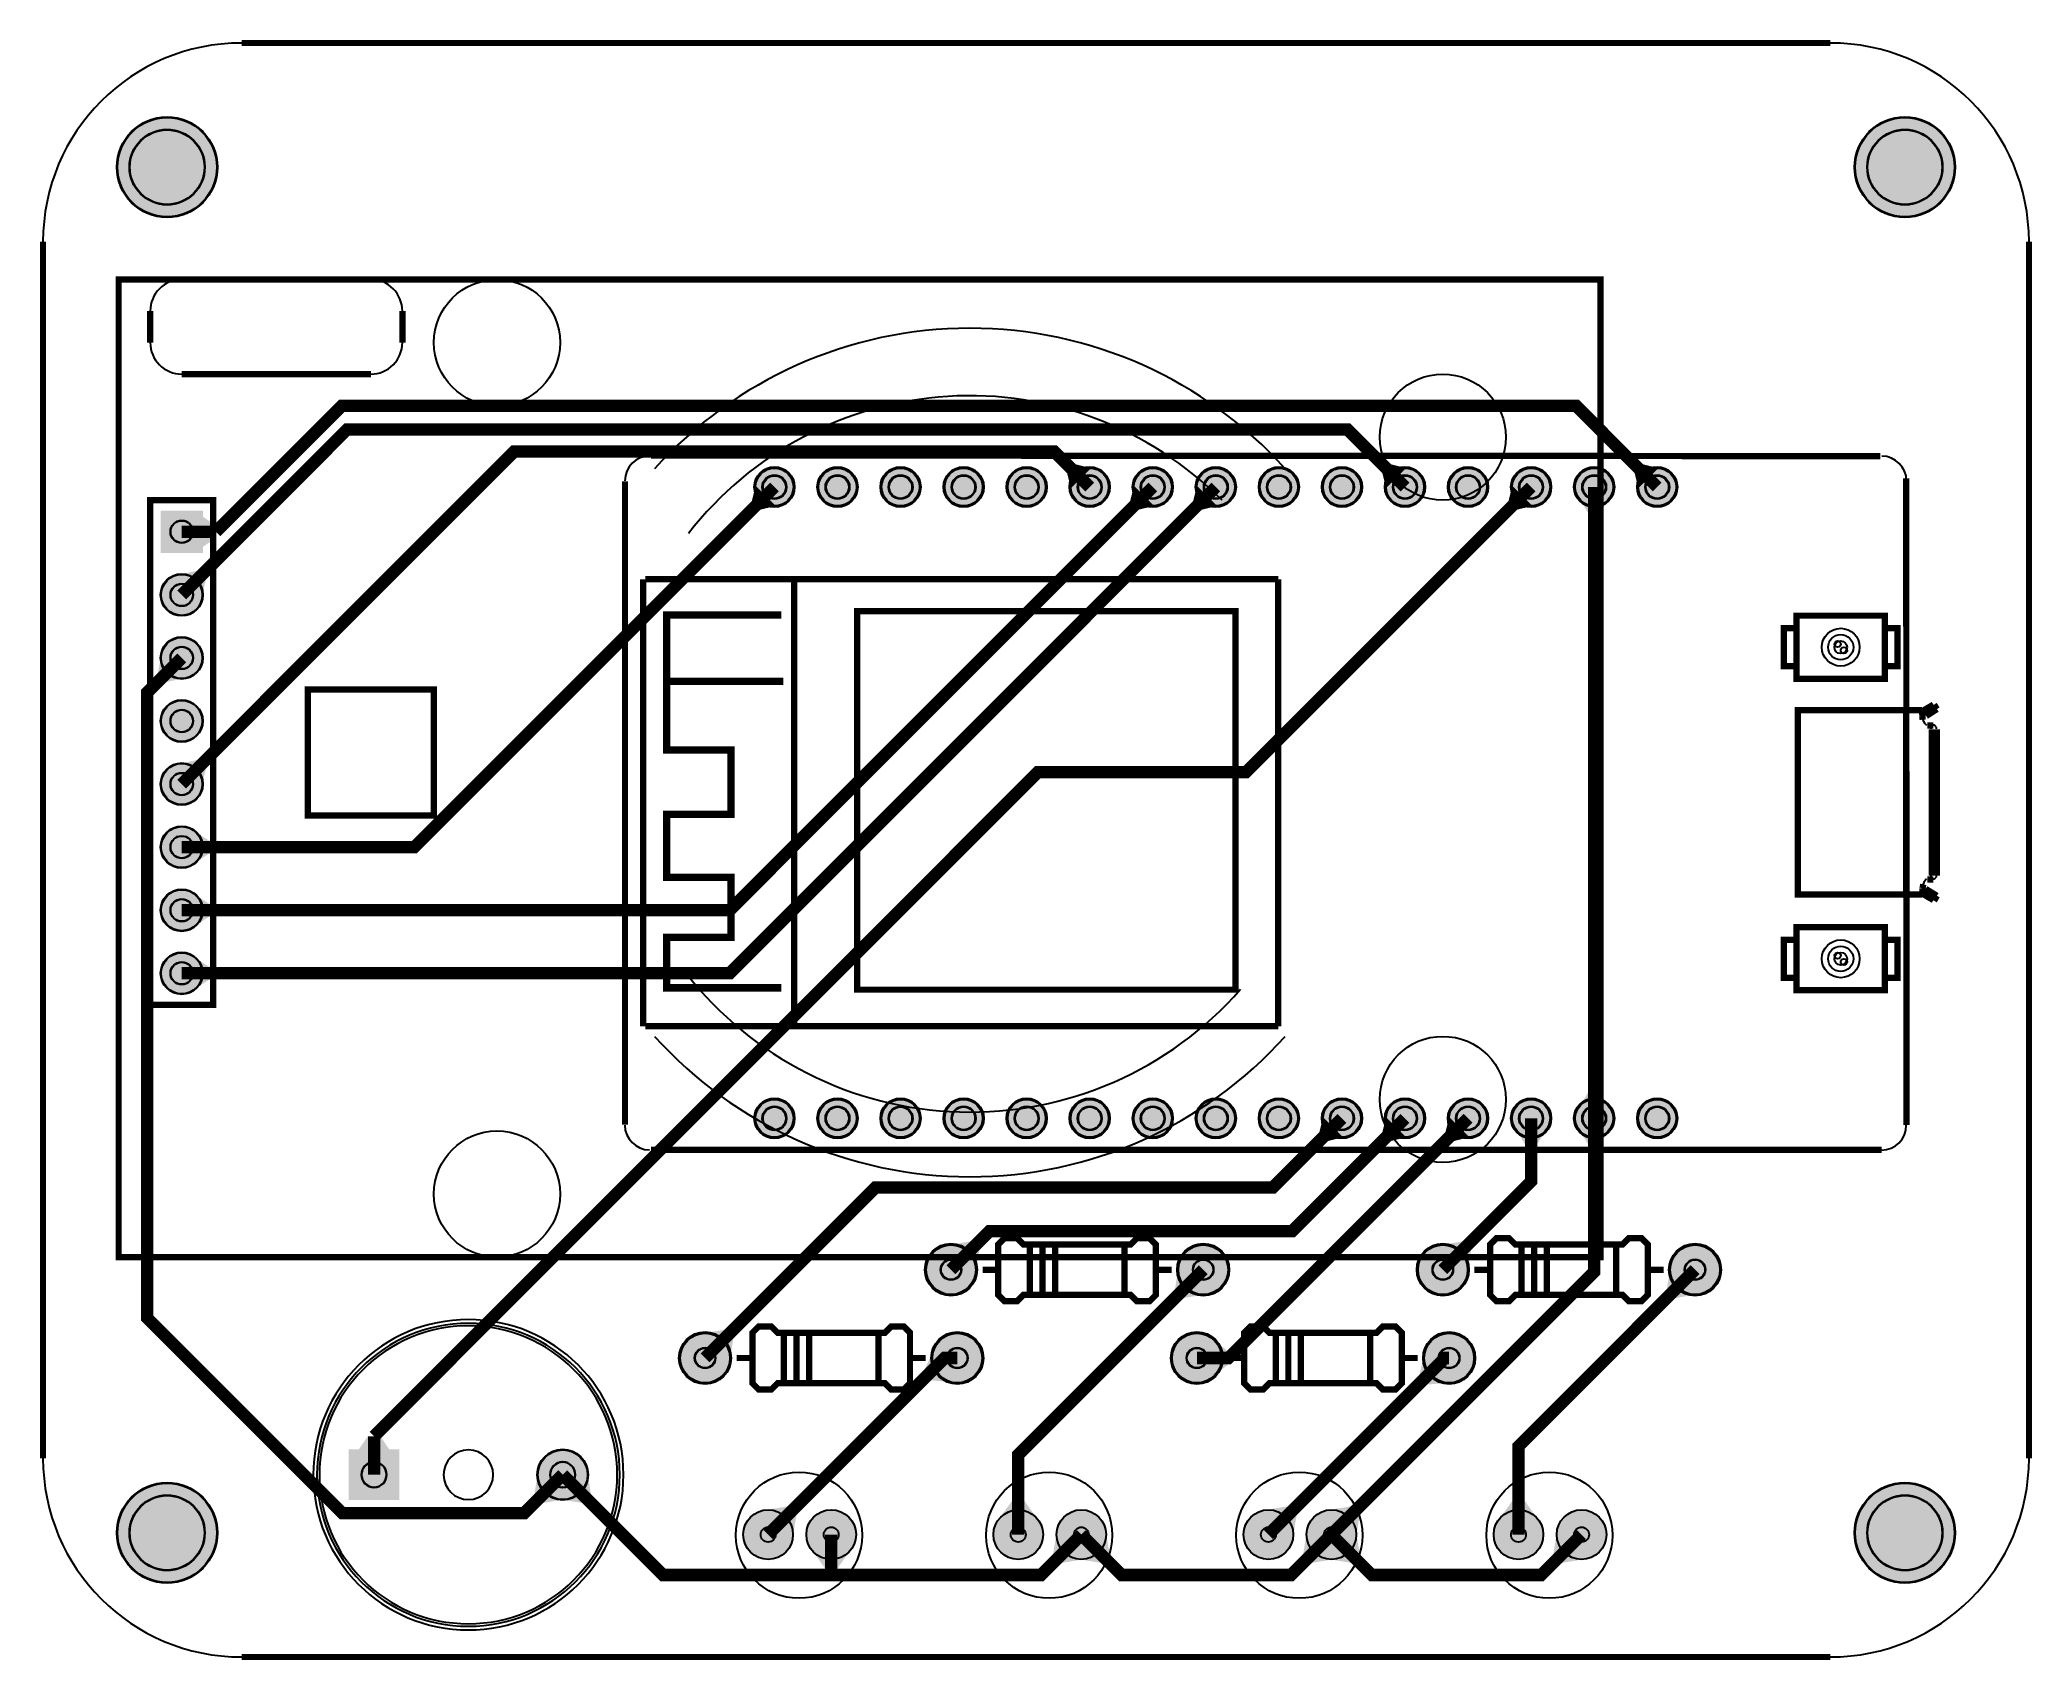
# Model space of a CAD drawing. Header units: millimetres. Extents: x -0.1 to 80.1, y -65.1 to 0.1.
import ezdxf

# ---------------------------------------------------------------- set-up
doc = ezdxf.new("R2010")
doc.units = ezdxf.units.MM
for name, color, linetype, true_color in [('BoardOutLine', 7, 'Continuous', 0xff00ff), ('BottomLayer', 7, 'Continuous', 0x0000ff), ('BottomSolderMaskLayer', 7, 'Continuous', 0xaa00ff), ('Document', 7, 'Continuous', 0xffffff), ('Mechanical', 7, 'Continuous', 0xf022f0), ('Multi-Layer', 7, 'Continuous', 0xc0c0c0), ('TopSilkLayer', 7, 'Continuous', 0xffcc00), ('TopSolderMaskLayer', 7, 'Continuous', 0x800080)]:
    doc.layers.add(name, color=color, linetype=linetype, true_color=true_color)

msp = doc.modelspace()

# ---------------------------------------------------------------- hatches: boundary and pattern name
at = {"layer": 'BottomLayer'}
for points in [[(41.404, -17.929), (42.212, -17.121), (41.607, -16.971), (41.254, -17.325)], [(54.104, -17.929), (54.912, -17.121), (54.307, -16.971), (53.954, -17.325)], [(64.264, -17.929), (65.072, -17.121), (64.467, -16.971), (64.114, -17.325)], [(28.704, -17.834), (29.512, -18.642), (28.907, -18.792), (28.554, -18.438)], [(43.944, -17.834), (44.752, -18.642), (44.147, -18.792), (43.794, -18.438)], [(46.484, -17.834), (47.292, -18.642), (46.687, -18.792), (46.334, -18.438)], [(59.184, -17.834), (59.992, -18.642), (59.387, -18.792), (59.034, -18.438)], [(63.056, -18.386), (61.913, -18.386), (62.234, -18.919), (62.734, -18.919)], [(6.414, -19.06), (6.414, -20.31), (6.964, -19.935), (6.964, -19.435)], [(5.536, -21.401), (6.412, -22.277), (6.559, -21.607), (6.206, -21.254)], [(4.764, -24.713), (5.64, -25.589), (4.97, -25.737), (4.617, -25.383)], [(5.536, -29.021), (6.412, -29.897), (6.559, -29.227), (6.206, -28.874)], [(6.134, -33.004), (6.134, -31.766), (6.712, -32.135), (6.712, -32.635)], [(6.134, -35.544), (6.134, -34.306), (6.712, -34.675), (6.712, -35.175)], [(6.134, -38.084), (6.134, -36.846), (6.712, -37.215), (6.712, -37.715)], [(63.056, -42.803), (61.913, -42.803), (62.234, -42.27), (62.734, -42.27)], [(51.564, -43.259), (52.372, -44.068), (51.767, -44.217), (51.414, -43.864)], [(54.104, -43.259), (54.912, -44.068), (54.307, -44.217), (53.954, -43.864)], [(56.644, -43.259), (57.452, -44.068), (56.847, -44.217), (56.494, -43.864)], [(60.516, -43.811), (59.373, -43.811), (59.694, -44.345), (60.194, -44.345)], [(63.056, -43.811), (61.913, -43.811), (62.234, -44.345), (62.734, -44.345)], [(36.513, -48.405), (37.574, -49.466), (37.716, -48.617), (37.362, -48.264)], [(56.325, -48.405), (57.386, -49.466), (57.528, -48.617), (57.174, -48.264)], [(45.738, -49.34), (46.799, -50.401), (45.95, -50.543), (45.597, -50.189)], [(65.55, -49.34), (66.611, -50.401), (65.762, -50.543), (65.409, -50.189)], [(26.607, -51.961), (27.668, -53.022), (27.81, -52.173), (27.456, -51.82)], [(36.627, -53.938), (35.884, -52.635), (35.519, -53.409), (35.776, -53.859)], [(47.144, -53.709), (47.144, -52.209), (47.752, -52.709), (47.752, -53.209)], [(56.617, -53.959), (55.653, -52.809), (55.437, -53.641), (55.76, -54.026)], [(12.71, -56.657), (13.96, -56.657), (13.585, -56.108), (13.085, -56.108)], [(19.937, -57.595), (20.998, -58.656), (20.149, -58.798), (19.795, -58.444)], [(20.872, -58.656), (21.933, -57.595), (22.074, -58.444), (21.721, -58.798)], [(29.147, -59.073), (30.208, -60.134), (30.35, -59.285), (29.996, -58.932)], [(40.035, -59.41), (38.535, -59.41), (39.035, -58.71), (39.535, -58.71)], [(49.298, -59.073), (50.359, -60.134), (50.5, -59.285), (50.147, -58.932)], [(51.838, -59.073), (52.899, -60.134), (53.04, -59.285), (52.687, -58.932)], [(60.186, -59.41), (58.686, -59.41), (59.186, -58.71), (59.686, -58.71)], [(40.827, -60.009), (41.888, -61.069), (41.04, -61.211), (40.686, -60.857)], [(41.763, -61.069), (42.823, -60.008), (42.965, -60.857), (42.611, -61.211)], [(50.903, -60.008), (51.963, -61.069), (51.115, -61.211), (50.761, -60.857)], [(51.838, -61.069), (52.899, -60.009), (53.04, -60.857), (52.687, -61.211)], [(60.978, -60.009), (62.039, -61.069), (61.19, -61.211), (60.837, -60.857)], [(32.5, -60.733), (31, -60.733), (31.5, -61.433), (32, -61.433)]]:
    msp.add_hatch(color=256, dxfattribs=at).paths.add_polyline_path(points)
at = {"layer": 'BottomSolderMaskLayer'}
for points in [[(2.975, -5, 1), (7.025, -5, 1)], [(72.975, -5, 1), (77.025, -5, 1)], [(28.651, -17.882, 1), (30.277, -17.882, 1)], [(31.191, -17.882, 1), (32.817, -17.882, 1)], [(33.731, -17.882, 1), (35.357, -17.882, 1)], [(36.271, -17.882, 1), (37.897, -17.882, 1)], [(38.811, -17.882, 1), (40.437, -17.882, 1)], [(41.351, -17.882, 1), (42.977, -17.882, 1)], [(43.891, -17.882, 1), (45.517, -17.882, 1)], [(46.431, -17.882, 1), (48.057, -17.882, 1)], [(48.971, -17.882, 1), (50.597, -17.882, 1)], [(51.511, -17.882, 1), (53.137, -17.882, 1)], [(54.051, -17.882, 1), (55.677, -17.882, 1)], [(56.591, -17.882, 1), (58.217, -17.882, 1)], [(59.131, -17.882, 1), (60.757, -17.882, 1)], [(61.671, -17.882, 1), (63.297, -17.882, 1)], [(64.211, -17.882, 1), (65.837, -17.882, 1)], [(4.737, -18.834), (6.439, -18.834), (6.439, -20.536), (4.737, -20.536)], [(4.737, -22.225, 1), (6.439, -22.225, 1)], [(4.737, -24.765, 1), (6.439, -24.765, 1)], [(4.737, -27.305, 1), (6.439, -27.305, 1)], [(4.737, -29.845, 1), (6.439, -29.845, 1)], [(4.737, -32.385, 1), (6.439, -32.385, 1)], [(4.737, -34.925, 1), (6.439, -34.925, 1)], [(4.737, -37.465, 1), (6.439, -37.465, 1)], [(28.651, -43.307, 1), (30.277, -43.307, 1)], [(31.191, -43.307, 1), (32.817, -43.307, 1)], [(33.731, -43.307, 1), (35.357, -43.307, 1)], [(36.271, -43.307, 1), (37.897, -43.307, 1)], [(38.811, -43.307, 1), (40.437, -43.307, 1)], [(41.351, -43.307, 1), (42.977, -43.307, 1)], [(43.891, -43.307, 1), (45.517, -43.307, 1)], [(46.431, -43.307, 1), (48.057, -43.307, 1)], [(48.971, -43.307, 1), (50.597, -43.307, 1)], [(51.511, -43.307, 1), (53.137, -43.307, 1)], [(54.051, -43.307, 1), (55.677, -43.307, 1)], [(56.591, -43.307, 1), (58.217, -43.307, 1)], [(59.131, -43.307, 1), (60.757, -43.307, 1)], [(61.671, -43.307, 1), (63.297, -43.307, 1)], [(64.211, -43.307, 1), (65.837, -43.307, 1)], [(35.525, -49.403, 1), (37.627, -49.403, 1)], [(45.685, -49.403, 1), (47.787, -49.403, 1)], [(55.337, -49.403, 1), (57.439, -49.403, 1)], [(65.497, -49.403, 1), (67.599, -49.403, 1)], [(25.619, -52.959, 1), (27.721, -52.959, 1)], [(35.779, -52.959, 1), (37.881, -52.959, 1)], [(45.431, -52.959, 1), (47.533, -52.959, 1)], [(55.591, -52.959, 1), (57.693, -52.959, 1)], [(12.31, -56.633), (14.36, -56.633), (14.36, -58.684), (12.31, -58.684)], [(19.91, -57.658, 1), (21.96, -57.658, 1)], [(2.975, -60, 1), (7.025, -60, 1)], [(72.975, -60, 1), (77.025, -60, 1)], [(28.21, -60.071, 1), (30.21, -60.071, 1)], [(30.75, -60.071, 1), (32.75, -60.071, 1)], [(38.285, -60.071, 1), (40.285, -60.071, 1)], [(40.826, -60.071, 1), (42.826, -60.071, 1)], [(48.361, -60.071, 1), (50.361, -60.071, 1)], [(50.901, -60.071, 1), (52.901, -60.071, 1)], [(58.436, -60.071, 1), (60.436, -60.071, 1)], [(60.976, -60.071, 1), (62.976, -60.071, 1)]]:
    msp.add_hatch(color=256, dxfattribs=at).paths.add_polyline_path(points)
at = {"layer": 'Multi-Layer'}
for points in [[(28.702, -17.882, 1), (30.226, -17.882, 1)], [(31.242, -17.882, 1), (32.766, -17.882, 1)], [(33.782, -17.882, 1), (35.306, -17.882, 1)], [(36.322, -17.882, 1), (37.846, -17.882, 1)], [(38.862, -17.882, 1), (40.386, -17.882, 1)], [(41.402, -17.882, 1), (42.926, -17.882, 1)], [(43.942, -17.882, 1), (45.466, -17.882, 1)], [(46.482, -17.882, 1), (48.006, -17.882, 1)], [(49.022, -17.882, 1), (50.546, -17.882, 1)], [(51.562, -17.882, 1), (53.086, -17.882, 1)], [(54.102, -17.882, 1), (55.626, -17.882, 1)], [(56.642, -17.882, 1), (58.166, -17.882, 1)], [(59.182, -17.882, 1), (60.706, -17.882, 1)], [(61.722, -17.882, 1), (63.246, -17.882, 1)], [(64.262, -17.882, 1), (65.786, -17.882, 1)], [(4.763, -18.86), (6.414, -18.86), (6.414, -20.511), (4.763, -20.511)], [(4.763, -22.225, 1), (6.414, -22.225, 1)], [(4.763, -24.765, 1), (6.414, -24.765, 1)], [(4.763, -27.305, 1), (6.414, -27.305, 1)], [(4.763, -29.845, 1), (6.414, -29.845, 1)], [(4.763, -32.385, 1), (6.414, -32.385, 1)], [(4.763, -34.925, 1), (6.414, -34.925, 1)], [(4.763, -37.465, 1), (6.414, -37.465, 1)], [(28.702, -43.307, 1), (30.226, -43.307, 1)], [(31.242, -43.307, 1), (32.766, -43.307, 1)], [(33.782, -43.307, 1), (35.306, -43.307, 1)], [(36.322, -43.307, 1), (37.846, -43.307, 1)], [(38.862, -43.307, 1), (40.386, -43.307, 1)], [(41.402, -43.307, 1), (42.926, -43.307, 1)], [(43.942, -43.307, 1), (45.466, -43.307, 1)], [(46.482, -43.307, 1), (48.006, -43.307, 1)], [(49.022, -43.307, 1), (50.546, -43.307, 1)], [(51.562, -43.307, 1), (53.086, -43.307, 1)], [(54.102, -43.307, 1), (55.626, -43.307, 1)], [(56.642, -43.307, 1), (58.166, -43.307, 1)], [(59.182, -43.307, 1), (60.706, -43.307, 1)], [(61.722, -43.307, 1), (63.246, -43.307, 1)], [(64.262, -43.307, 1), (65.786, -43.307, 1)], [(35.576, -49.403, 1), (37.576, -49.403, 1)], [(45.736, -49.403, 1), (47.736, -49.403, 1)], [(55.388, -49.403, 1), (57.388, -49.403, 1)], [(65.548, -49.403, 1), (67.548, -49.403, 1)], [(25.67, -52.959, 1), (27.67, -52.959, 1)], [(35.83, -52.959, 1), (37.83, -52.959, 1)], [(45.482, -52.959, 1), (47.482, -52.959, 1)], [(55.642, -52.959, 1), (57.642, -52.959, 1)], [(12.335, -56.658), (14.335, -56.658), (14.335, -58.658), (12.335, -58.658)], [(19.935, -57.658, 1), (21.935, -57.658, 1)], [(28.21, -60.071, 1), (30.21, -60.071, 1)], [(30.75, -60.071, 1), (32.75, -60.071, 1)], [(38.285, -60.071, 1), (40.285, -60.071, 1)], [(40.826, -60.071, 1), (42.826, -60.071, 1)], [(48.361, -60.071, 1), (50.361, -60.071, 1)], [(50.901, -60.071, 1), (52.901, -60.071, 1)], [(58.436, -60.071, 1), (60.436, -60.071, 1)], [(60.976, -60.071, 1), (62.976, -60.071, 1)]]:
    msp.add_hatch(color=256, dxfattribs=at).paths.add_polyline_path(points)
at = {"layer": 'TopSolderMaskLayer'}
for points in [[(2.975, -5, 1), (7.025, -5, 1)], [(72.975, -5, 1), (77.025, -5, 1)], [(28.651, -17.882, 1), (30.277, -17.882, 1)], [(31.191, -17.882, 1), (32.817, -17.882, 1)], [(33.731, -17.882, 1), (35.357, -17.882, 1)], [(36.271, -17.882, 1), (37.897, -17.882, 1)], [(38.811, -17.882, 1), (40.437, -17.882, 1)], [(41.351, -17.882, 1), (42.977, -17.882, 1)], [(43.891, -17.882, 1), (45.517, -17.882, 1)], [(46.431, -17.882, 1), (48.057, -17.882, 1)], [(48.971, -17.882, 1), (50.597, -17.882, 1)], [(51.511, -17.882, 1), (53.137, -17.882, 1)], [(54.051, -17.882, 1), (55.677, -17.882, 1)], [(56.591, -17.882, 1), (58.217, -17.882, 1)], [(59.131, -17.882, 1), (60.757, -17.882, 1)], [(61.671, -17.882, 1), (63.297, -17.882, 1)], [(64.211, -17.882, 1), (65.837, -17.882, 1)], [(4.737, -18.834), (6.439, -18.834), (6.439, -20.536), (4.737, -20.536)], [(4.737, -22.225, 1), (6.439, -22.225, 1)], [(4.737, -24.765, 1), (6.439, -24.765, 1)], [(4.737, -27.305, 1), (6.439, -27.305, 1)], [(4.737, -29.845, 1), (6.439, -29.845, 1)], [(4.737, -32.385, 1), (6.439, -32.385, 1)], [(4.737, -34.925, 1), (6.439, -34.925, 1)], [(4.737, -37.465, 1), (6.439, -37.465, 1)], [(28.651, -43.307, 1), (30.277, -43.307, 1)], [(31.191, -43.307, 1), (32.817, -43.307, 1)], [(33.731, -43.307, 1), (35.357, -43.307, 1)], [(36.271, -43.307, 1), (37.897, -43.307, 1)], [(38.811, -43.307, 1), (40.437, -43.307, 1)], [(41.351, -43.307, 1), (42.977, -43.307, 1)], [(43.891, -43.307, 1), (45.517, -43.307, 1)], [(46.431, -43.307, 1), (48.057, -43.307, 1)], [(48.971, -43.307, 1), (50.597, -43.307, 1)], [(51.511, -43.307, 1), (53.137, -43.307, 1)], [(54.051, -43.307, 1), (55.677, -43.307, 1)], [(56.591, -43.307, 1), (58.217, -43.307, 1)], [(59.131, -43.307, 1), (60.757, -43.307, 1)], [(61.671, -43.307, 1), (63.297, -43.307, 1)], [(64.211, -43.307, 1), (65.837, -43.307, 1)], [(35.525, -49.403, 1), (37.627, -49.403, 1)], [(45.685, -49.403, 1), (47.787, -49.403, 1)], [(55.337, -49.403, 1), (57.439, -49.403, 1)], [(65.497, -49.403, 1), (67.599, -49.403, 1)], [(25.619, -52.959, 1), (27.721, -52.959, 1)], [(35.779, -52.959, 1), (37.881, -52.959, 1)], [(45.431, -52.959, 1), (47.533, -52.959, 1)], [(55.591, -52.959, 1), (57.693, -52.959, 1)], [(12.31, -56.633), (14.36, -56.633), (14.36, -58.684), (12.31, -58.684)], [(19.91, -57.658, 1), (21.96, -57.658, 1)], [(2.975, -60, 1), (7.025, -60, 1)], [(72.975, -60, 1), (77.025, -60, 1)], [(28.21, -60.071, 1), (30.21, -60.071, 1)], [(30.75, -60.071, 1), (32.75, -60.071, 1)], [(38.285, -60.071, 1), (40.285, -60.071, 1)], [(40.826, -60.071, 1), (42.826, -60.071, 1)], [(48.361, -60.071, 1), (50.361, -60.071, 1)], [(50.901, -60.071, 1), (52.901, -60.071, 1)], [(58.436, -60.071, 1), (60.436, -60.071, 1)], [(60.976, -60.071, 1), (62.976, -60.071, 1)]]:
    msp.add_hatch(color=256, dxfattribs=at).paths.add_polyline_path(points)

# ---------------------------------------------------------------- linework, layer by layer
at = {"layer": 'BoardOutLine', "const_width": 0.254}
for points in [[(8, 0), (72, 0)], [(0, -57), (0, -8)], [(80, -8), (80, -57)], [(72, -65), (8, -65)]]:
    msp.add_lwpolyline(points, dxfattribs=at)
at = {"layer": 'BoardOutLine'}
for centre, start, end in [((8, -8), 90, 180), ((72, -8), 360, 90), ((8, -57), 180, 270), ((72, -57), 270, 0)]:
    msp.add_arc(centre, 8, start, end, dxfattribs=at)
at = {"layer": 'BottomLayer', "const_width": 0.5}
for points in [[(6.964, -19.685), (12.031, -14.617), (61.76, -14.617), (65.024, -17.882)], [(5.588, -22.225), (12.252, -15.561), (52.544, -15.561), (54.864, -17.882)], [(5.588, -29.845), (18.981, -16.452), (40.735, -16.452), (42.164, -17.882)], [(5.588, -32.385), (14.961, -32.385), (29.464, -17.882)], [(5.588, -34.925), (27.661, -34.925), (44.704, -17.882)], [(5.588, -37.465), (27.661, -37.465), (47.244, -17.882)], [(13.335, -56.108), (40.075, -29.368), (48.458, -29.368), (59.944, -17.882)], [(62.484, -43.307), (62.484, -17.882)], [(5.588, -19.685), (6.965, -19.685)], [(5.588, -24.765), (4.195, -26.158), (4.195, -51.347), (12.058, -59.21), (19.383, -59.21), (20.935, -57.658)], [(26.67, -52.959), (33.535, -46.094), (49.537, -46.094), (52.324, -43.307)], [(36.576, -49.403), (38.128, -47.851), (50.32, -47.851), (54.864, -43.307)], [(46.482, -52.959), (47.752, -52.959), (57.404, -43.307)], [(51.901, -60.071), (62.484, -49.488), (62.484, -43.307)], [(56.388, -49.403), (59.944, -45.847), (59.944, -43.307)], [(46.736, -49.403), (39.285, -56.854), (39.285, -60.071)], [(59.436, -60.071), (59.436, -56.515), (66.548, -49.403)], [(36.83, -52.959), (36.322, -52.959), (29.21, -60.071)], [(56.642, -52.959), (56.473, -52.959), (49.361, -60.071)], [(13.335, -57.658), (13.335, -56.109)], [(31.75, -61.697), (24.974, -61.697), (20.935, -57.658)], [(31.75, -60.071), (31.75, -61.697)], [(41.826, -60.071), (40.199, -61.697), (31.75, -61.697)], [(41.826, -60.071), (43.452, -61.697), (50.275, -61.697), (51.901, -60.071)], [(51.901, -60.071), (53.527, -61.697), (60.35, -61.697), (61.976, -60.071)]]:
    msp.add_lwpolyline(points, dxfattribs=at)
at = {"layer": 'BottomSolderMaskLayer'}
for points in [[(13.338, -57.145), (13.332, -57.145)], [(20.938, -57.145), (20.932, -57.145)], [(13.338, -58.171), (13.332, -58.171)], [(20.938, -58.171), (20.932, -58.171)]]:
    msp.add_lwpolyline(points, close=True, dxfattribs=at)
for centre, radius in [((5, -5), 2.025), ((75, -5), 2.025), ((5, -5), 1.519), ((75, -5), 1.519), ((29.464, -17.882), 0.813), ((29.464, -17.882), 0.488), ((32.004, -17.882), 0.813), ((32.004, -17.882), 0.488), ((34.544, -17.882), 0.813), ((34.544, -17.882), 0.488), ((37.084, -17.882), 0.813), ((37.084, -17.882), 0.488), ((39.624, -17.882), 0.813), ((39.624, -17.882), 0.488), ((42.164, -17.882), 0.813), ((42.164, -17.882), 0.488), ((44.704, -17.882), 0.813), ((44.704, -17.882), 0.488), ((47.244, -17.882), 0.813), ((47.244, -17.882), 0.488), ((49.784, -17.882), 0.813), ((49.784, -17.882), 0.488), ((52.324, -17.882), 0.813), ((52.324, -17.882), 0.488), ((54.864, -17.882), 0.813), ((54.864, -17.882), 0.488), ((57.404, -17.882), 0.813), ((57.404, -17.882), 0.488), ((59.944, -17.882), 0.813), ((59.944, -17.882), 0.488), ((62.484, -17.882), 0.813), ((62.484, -17.882), 0.488), ((65.024, -17.882), 0.813), ((65.024, -17.882), 0.488), ((5.588, -19.685), 0.458), ((5.588, -22.225), 0.851), ((5.588, -22.225), 0.458), ((5.588, -24.765), 0.851), ((5.588, -24.765), 0.458), ((5.588, -27.305), 0.851), ((5.588, -27.305), 0.458), ((5.588, -29.845), 0.851), ((5.588, -29.845), 0.458), ((5.588, -32.385), 0.851), ((5.588, -32.385), 0.458), ((5.588, -34.925), 0.851), ((5.588, -34.925), 0.458), ((5.588, -37.465), 0.851), ((5.588, -37.465), 0.458), ((29.464, -43.307), 0.813), ((32.004, -43.307), 0.813), ((34.544, -43.307), 0.813), ((37.084, -43.307), 0.813), ((39.624, -43.307), 0.813), ((42.164, -43.307), 0.813), ((44.704, -43.307), 0.813), ((47.244, -43.307), 0.813), ((49.784, -43.307), 0.813), ((52.324, -43.307), 0.813), ((54.864, -43.307), 0.813), ((57.404, -43.307), 0.813), ((59.944, -43.307), 0.813), ((62.484, -43.307), 0.813), ((65.024, -43.307), 0.813), ((29.464, -43.307), 0.488), ((32.004, -43.307), 0.488), ((34.544, -43.307), 0.488), ((37.084, -43.307), 0.488), ((39.624, -43.307), 0.488), ((42.164, -43.307), 0.488), ((44.704, -43.307), 0.488), ((47.244, -43.307), 0.488), ((49.784, -43.307), 0.488), ((52.324, -43.307), 0.488), ((54.864, -43.307), 0.488), ((57.404, -43.307), 0.488), ((59.944, -43.307), 0.488), ((62.484, -43.307), 0.488), ((65.024, -43.307), 0.488), ((36.576, -49.403), 1.051), ((46.736, -49.403), 1.051), ((56.388, -49.403), 1.051), ((66.548, -49.403), 1.051), ((36.576, -49.403), 0.42), ((46.736, -49.403), 0.42), ((56.388, -49.403), 0.42), ((66.548, -49.403), 0.42), ((26.67, -52.959), 1.051), ((36.83, -52.959), 1.051), ((46.482, -52.959), 1.051), ((56.642, -52.959), 1.051), ((26.67, -52.959), 0.42), ((36.83, -52.959), 0.42), ((46.482, -52.959), 0.42), ((56.642, -52.959), 0.42), ((20.935, -57.658), 1.025), ((5, -60), 2.025), ((5, -60), 1.519), ((75, -60), 2.025), ((75, -60), 1.519), ((29.21, -60.071), 1), ((31.75, -60.071), 1), ((39.285, -60.071), 1), ((41.826, -60.071), 1), ((49.361, -60.071), 1), ((51.901, -60.071), 1), ((59.436, -60.071), 1), ((61.976, -60.071), 1), ((29.21, -60.071), 0.3), ((31.75, -60.071), 0.3), ((39.285, -60.071), 0.3), ((41.825, -60.071), 0.3), ((49.361, -60.071), 0.3), ((51.901, -60.071), 0.3), ((59.436, -60.071), 0.3), ((61.976, -60.071), 0.3)]:
    msp.add_circle(centre, radius, dxfattribs=at)
for centre, start, end in [((13.332, -57.658), 90, 270), ((13.338, -57.658), 270, 90), ((20.932, -57.658), 90, 270), ((20.938, -57.658), 270, 90)]:
    msp.add_arc(centre, 0.513, start, end, dxfattribs=at)
at = {"layer": 'Document', "const_width": 0.254}
for points in [[(3.048, -9.525), (3.048, -47.625), (3.048, -48.895), (62.738, -48.895), (62.738, -9.525), (3.048, -9.525)], [(15.748, -26.035), (15.748, -31.115), (10.668, -31.115), (10.668, -26.035), (15.748, -26.035)]]:
    msp.add_lwpolyline(points, close=True, dxfattribs=at)
for points in [[(4.318, -10.795), (4.318, -12.065)], [(14.478, -12.065), (14.478, -10.795)], [(5.588, -13.335), (13.208, -13.335)]]:
    msp.add_lwpolyline(points, dxfattribs=at)
at = {"layer": 'Document'}
for centre in [(18.288, -12.065), (56.388, -15.875), (56.388, -42.545), (18.288, -46.355)]:
    msp.add_circle(centre, 2.54, dxfattribs=at)
for centre, radius, start, end in [((5.588, -10.795), 1.27, 90, 180), ((13.208, -10.795), 1.27, 0, 90), ((37.338, -28.575), 17.086, 41.9871, 138.0129), ((5.588, -12.065), 1.27, 180, 270), ((13.208, -12.065), 1.27, 270, 0), ((37.338, -28.575), 14.369, 44.99995, 142.12465), ((37.338, -28.575), 14.48, 217.87532, 318.81312), ((37.338, -28.575), 17.086, 221.9871, 318.0129)]:
    msp.add_arc(centre, radius, start, end, dxfattribs=at)
at = {"layer": 'Mechanical'}
for radius, start, end in [(6.25, 0.03004, 359.96996), (6, 0.02996, 359.97004), (1, 0.1499, 359.8501)]:
    msp.add_arc((17.135, -57.661), radius, start, end, dxfattribs=at)
at = {"layer": 'Multi-Layer'}
for points in [[(13.338, -57.158), (13.332, -57.158)], [(20.938, -57.158), (20.932, -57.158)], [(13.338, -58.158), (13.332, -58.158)], [(20.938, -58.158), (20.932, -58.158)]]:
    msp.add_lwpolyline(points, close=True, dxfattribs=at)
for centre, radius in [((5, -5), 2), ((75, -5), 2), ((5, -5), 1.5), ((75, -5), 1.5), ((29.464, -17.882), 0.762), ((29.464, -17.882), 0.457), ((32.004, -17.882), 0.762), ((32.004, -17.882), 0.457), ((34.544, -17.882), 0.762), ((34.544, -17.882), 0.457), ((37.084, -17.882), 0.762), ((37.084, -17.882), 0.457), ((39.624, -17.882), 0.762), ((39.624, -17.882), 0.457), ((42.164, -17.882), 0.762), ((42.164, -17.882), 0.457), ((44.704, -17.882), 0.762), ((44.704, -17.882), 0.457), ((47.244, -17.882), 0.762), ((47.244, -17.882), 0.457), ((49.784, -17.882), 0.762), ((49.784, -17.882), 0.457), ((52.324, -17.882), 0.762), ((52.324, -17.882), 0.457), ((54.864, -17.882), 0.762), ((54.864, -17.882), 0.457), ((57.404, -17.882), 0.762), ((57.404, -17.882), 0.457), ((59.944, -17.882), 0.762), ((59.944, -17.882), 0.457), ((62.484, -17.882), 0.762), ((62.484, -17.882), 0.457), ((65.024, -17.882), 0.762), ((65.024, -17.882), 0.457), ((5.588, -19.685), 0.445), ((5.588, -22.225), 0.826), ((5.588, -22.225), 0.445), ((5.588, -24.765), 0.826), ((5.588, -24.765), 0.445), ((5.588, -27.305), 0.826), ((5.588, -27.305), 0.445), ((5.588, -29.845), 0.826), ((5.588, -29.845), 0.445), ((5.588, -32.385), 0.826), ((5.588, -32.385), 0.445), ((5.588, -34.925), 0.826), ((5.588, -34.925), 0.445), ((5.588, -37.465), 0.826), ((5.588, -37.465), 0.445), ((29.464, -43.307), 0.762), ((29.464, -43.307), 0.457), ((32.004, -43.307), 0.762), ((32.004, -43.307), 0.457), ((34.544, -43.307), 0.762), ((34.544, -43.307), 0.457), ((37.084, -43.307), 0.762), ((37.084, -43.307), 0.457), ((39.624, -43.307), 0.762), ((39.624, -43.307), 0.457), ((42.164, -43.307), 0.762), ((42.164, -43.307), 0.457), ((44.704, -43.307), 0.762), ((44.704, -43.307), 0.457), ((47.244, -43.307), 0.762), ((47.244, -43.307), 0.457), ((49.784, -43.307), 0.762), ((49.784, -43.307), 0.457), ((52.324, -43.307), 0.762), ((52.324, -43.307), 0.457), ((54.864, -43.307), 0.762), ((54.864, -43.307), 0.457), ((57.404, -43.307), 0.762), ((57.404, -43.307), 0.457), ((59.944, -43.307), 0.762), ((59.944, -43.307), 0.457), ((62.484, -43.307), 0.762), ((62.484, -43.307), 0.457), ((65.024, -43.307), 0.762), ((65.024, -43.307), 0.457), ((36.576, -49.403), 1), ((46.736, -49.403), 1), ((56.388, -49.403), 1), ((66.548, -49.403), 1), ((36.576, -49.403), 0.4), ((46.736, -49.403), 0.4), ((56.388, -49.403), 0.4), ((66.548, -49.403), 0.4), ((26.67, -52.959), 1), ((36.83, -52.959), 1), ((46.482, -52.959), 1), ((56.642, -52.959), 1), ((26.67, -52.959), 0.4), ((36.83, -52.959), 0.4), ((46.482, -52.959), 0.4), ((56.642, -52.959), 0.4), ((20.935, -57.658), 1), ((5, -60), 2), ((5, -60), 1.5), ((75, -60), 2), ((75, -60), 1.5), ((29.21, -60.071), 1), ((31.75, -60.071), 1), ((39.285, -60.071), 1), ((41.826, -60.071), 1), ((49.361, -60.071), 1), ((51.901, -60.071), 1), ((59.436, -60.071), 1), ((61.976, -60.071), 1), ((29.21, -60.071), 0.3), ((31.75, -60.071), 0.3), ((39.285, -60.071), 0.3), ((41.825, -60.071), 0.3), ((49.361, -60.071), 0.3), ((51.901, -60.071), 0.3), ((59.436, -60.071), 0.3), ((61.976, -60.071), 0.3)]:
    msp.add_circle(centre, radius, dxfattribs=at)
for centre, start, end in [((13.332, -57.658), 90, 270), ((13.338, -57.658), 270, 90), ((20.932, -57.658), 90, 270), ((20.938, -57.658), 270, 90)]:
    msp.add_arc(centre, 0.5, start, end, dxfattribs=at)
at = {"layer": 'TopSilkLayer'}
for points, const_width in [([(24.486, -16.612), (74.016, -16.637)], 0.254), ([(23.444, -43.561), (23.444, -17.653)], 0.254), ([(75.057, -17.526), (75.062, -43.569)], 0.254), ([(24.181, -39.599), (24.181, -21.598)], 0.254), ([(24.262, -21.595), (49.761, -21.595)], 0.254), ([(30.262, -39.596), (30.262, -23.597), (30.262, -21.595)], 0.254), ([(49.761, -39.596), (49.761, -21.595)], 0.254), ([(29.748, -23.038), (25.126, -23.038), (25.126, -28.473), (27.716, -28.473), (27.716, -31.064), (25.126, -31.064), (25.126, -33.604), (27.716, -33.604), (27.716, -36.017), (25.126, -36.017), (25.126, -38.049), (29.748, -38.049)], 0.3), ([(74.193, -25.603), (74.193, -23.063), (70.637, -23.063), (70.637, -25.603), (74.193, -25.603), (74.193, -25.095), (74.701, -25.095), (74.701, -23.571), (74.193, -23.571)], 0.254), ([(70.637, -25.095), (70.129, -25.095), (70.129, -23.571), (70.544, -23.571)], 0.254), ([(29.825, -25.705), (25.138, -25.705)], 0.3), ([(75.692, -34.29), (70.688, -34.29), (70.688, -26.873), (75.692, -26.873)], 0.254), ([(70.688, -27.381), (70.688, -26.873), (72.339, -26.873)], 0.254), ([(74.727, -26.873), (75.641, -26.873)], 0.254), ([(75.057, -34.265), (75.057, -26.899)], 0.254), ([(75.692, -26.873), (75.708, -27.131)], 0.254), ([(75.708, -27.131), (75.717, -27.254)], 0.254), ([(75.717, -26.899), (76.149, -26.645)], 0.254), ([(76.292, -26.826), (75.86, -27.105)], 0.254), ([(76.175, -26.645), (76.292, -26.826)], 0.254), ([(75.911, -27.486), (75.937, -27.486)], 0.254), ([(75.937, -27.486), (76.14, -27.486)], 0.254), ([(76.089, -33.532), (76.089, -27.639)], 0.254), ([(76.292, -33.532), (76.292, -27.639)], 0.254), ([(75.911, -33.684), (75.937, -33.684)], 0.254), ([(75.937, -33.684), (76.14, -33.684)], 0.254), ([(70.688, -33.884), (70.688, -34.29), (72.238, -34.29)], 0.254), ([(74.727, -34.29), (75.641, -34.29)], 0.254), ([(75.743, -33.884), (75.708, -34.04)], 0.254), ([(75.708, -34.04), (75.717, -34.29)], 0.254), ([(75.717, -34.265), (76.149, -34.519)], 0.254), ([(76.292, -34.344), (75.835, -34.065)], 0.254), ([(76.175, -34.544), (76.292, -34.344)], 0.254), ([(70.637, -37.643), (70.129, -37.643), (70.129, -36.119), (70.569, -36.119)], 0.254), ([(74.193, -38.151), (74.193, -35.611), (70.637, -35.611), (70.637, -38.151), (74.193, -38.151), (74.193, -37.643), (74.701, -37.643), (74.701, -36.119), (74.193, -36.119)], 0.254), ([(24.262, -39.596), (37.762, -39.596), (49.761, -39.596)], 0.254), ([(74.067, -44.577), (24.486, -44.577)], 0.254), ([(37.846, -49.403), (38.481, -49.403), (38.481, -48.387), (38.735, -48.133), (39.243, -48.133), (39.497, -48.387), (43.815, -48.387), (44.069, -48.133), (44.577, -48.133), (44.831, -48.387), (44.831, -50.419), (44.577, -50.673), (44.069, -50.673), (43.815, -50.419), (39.497, -50.419), (39.243, -50.673), (38.735, -50.673), (38.481, -50.419), (38.481, -48.641)], 0.254), ([(57.658, -49.403), (58.293, -49.403), (58.293, -48.387), (58.547, -48.133), (59.055, -48.133), (59.309, -48.387), (63.627, -48.387), (63.881, -48.133), (64.389, -48.133), (64.643, -48.387), (64.643, -50.419), (64.389, -50.673), (63.881, -50.673), (63.627, -50.419), (59.309, -50.419), (59.055, -50.673), (58.547, -50.673), (58.293, -50.419), (58.293, -48.641)], 0.254), ([(39.751, -48.387), (39.751, -50.306)], 0.254), ([(40.259, -48.387), (40.259, -50.343)], 0.254), ([(40.767, -48.387), (40.767, -50.368)], 0.254), ([(43.561, -48.387), (43.561, -50.419)], 0.254), ([(59.563, -48.387), (59.563, -50.306)], 0.254), ([(60.071, -48.387), (60.071, -50.343)], 0.254), ([(60.579, -48.387), (60.579, -50.368)], 0.254), ([(63.373, -48.387), (63.373, -50.419)], 0.254), ([(45.466, -49.403), (44.831, -49.403)], 0.254), ([(65.278, -49.403), (64.643, -49.403)], 0.254), ([(27.94, -52.959), (28.575, -52.959), (28.575, -51.943), (28.829, -51.689), (29.337, -51.689), (29.591, -51.943), (33.909, -51.943), (34.163, -51.689), (34.671, -51.689), (34.925, -51.943), (34.925, -53.975), (34.671, -54.229), (34.163, -54.229), (33.909, -53.975), (29.591, -53.975), (29.337, -54.229), (28.829, -54.229), (28.575, -53.975), (28.575, -52.197)], 0.254), ([(29.845, -51.943), (29.845, -53.862)], 0.254), ([(30.353, -51.943), (30.353, -53.899)], 0.254), ([(30.861, -51.943), (30.861, -53.924)], 0.254), ([(33.655, -51.943), (33.655, -53.975)], 0.254), ([(47.752, -52.959), (48.387, -52.959), (48.387, -51.943), (48.641, -51.689), (49.149, -51.689), (49.403, -51.943), (53.721, -51.943), (53.975, -51.689), (54.483, -51.689), (54.737, -51.943), (54.737, -53.975), (54.483, -54.229), (53.975, -54.229), (53.721, -53.975), (49.403, -53.975), (49.149, -54.229), (48.641, -54.229), (48.387, -53.975), (48.387, -52.197)], 0.254), ([(49.657, -51.943), (49.657, -53.862)], 0.254), ([(50.165, -51.943), (50.165, -53.899)], 0.254), ([(50.673, -51.943), (50.673, -53.924)], 0.254), ([(53.467, -51.943), (53.467, -53.975)], 0.254), ([(35.56, -52.959), (34.925, -52.959)], 0.254), ([(55.372, -52.959), (54.737, -52.959)], 0.254)]:
    msp.add_lwpolyline(points, dxfattribs=dict(at, const_width=const_width))
at = {"layer": 'TopSilkLayer', "const_width": 0.254}
for points in [[(4.318, -18.415), (6.858, -18.415), (6.858, -38.735), (4.318, -38.735), (4.318, -18.415)], [(32.796, -38.125), (48.037, -38.125), (48.037, -22.885), (32.796, -22.885), (32.796, -38.125)]]:
    msp.add_lwpolyline(points, close=True, dxfattribs=at)
at = {"layer": 'TopSilkLayer'}
for centre, radius in [((72.416, -24.333), 0.762), ((72.416, -24.333), 0.508), ((72.289, -24.206), 0.127), ((72.416, -24.333), 0.254), ((72.543, -24.46), 0.127), ((72.416, -36.881), 0.762), ((72.416, -36.881), 0.508), ((72.289, -36.754), 0.127), ((72.416, -36.881), 0.254), ((72.543, -37.008), 0.127), ((30.455, -60.096), 2.54), ((40.531, -60.096), 2.54), ((50.606, -60.096), 2.54), ((60.681, -60.096), 2.54)]:
    msp.add_circle(centre, radius, dxfattribs=at)
for centre, radius, start, end in [((24.444, -17.628), 1, 90, 180), ((74.067, -17.637), 1, 0, 90), ((76.133, -27.138), 0.42, 171.57649, 231.64094), ((75.74, -26.947), 0.157, 261.70738, 302.48213), ((75.913, -27.618), 0.15, 359.09151, 87.97089), ((76.129, -27.618), 0.15, 359.09759, 91.84942), ((76.232, -34.042), 0.519, 133.81881, 187.747), ((75.913, -33.518), 0.15, 272.02911, 0.90849), ((76.129, -33.518), 0.15, 268.15058, 0.90241), ((75.714, -34.167), 0.157, 47.75475, 88.64243), ((24.435, -43.577), 1, 180, 270), ((74.057, -43.586), 1, 270, 0), ((17.135, -57.661), 6.1, 0.03006, 359.96994)]:
    msp.add_arc(centre, radius, start, end, dxfattribs=at)
at = {"layer": 'TopSolderMaskLayer'}
for points in [[(13.338, -57.145), (13.332, -57.145)], [(20.938, -57.145), (20.932, -57.145)], [(13.338, -58.171), (13.332, -58.171)], [(20.938, -58.171), (20.932, -58.171)]]:
    msp.add_lwpolyline(points, close=True, dxfattribs=at)
for centre, radius in [((5, -5), 2.025), ((75, -5), 2.025), ((5, -5), 1.519), ((75, -5), 1.519), ((29.464, -17.882), 0.813), ((29.464, -17.882), 0.488), ((32.004, -17.882), 0.813), ((32.004, -17.882), 0.488), ((34.544, -17.882), 0.813), ((34.544, -17.882), 0.488), ((37.084, -17.882), 0.813), ((37.084, -17.882), 0.488), ((39.624, -17.882), 0.813), ((39.624, -17.882), 0.488), ((42.164, -17.882), 0.813), ((42.164, -17.882), 0.488), ((44.704, -17.882), 0.813), ((44.704, -17.882), 0.488), ((47.244, -17.882), 0.813), ((47.244, -17.882), 0.488), ((49.784, -17.882), 0.813), ((49.784, -17.882), 0.488), ((52.324, -17.882), 0.813), ((52.324, -17.882), 0.488), ((54.864, -17.882), 0.813), ((54.864, -17.882), 0.488), ((57.404, -17.882), 0.813), ((57.404, -17.882), 0.488), ((59.944, -17.882), 0.813), ((59.944, -17.882), 0.488), ((62.484, -17.882), 0.813), ((62.484, -17.882), 0.488), ((65.024, -17.882), 0.813), ((65.024, -17.882), 0.488), ((5.588, -19.685), 0.458), ((5.588, -22.225), 0.851), ((5.588, -22.225), 0.458), ((5.588, -24.765), 0.851), ((5.588, -24.765), 0.458), ((5.588, -27.305), 0.851), ((5.588, -27.305), 0.458), ((5.588, -29.845), 0.851), ((5.588, -29.845), 0.458), ((5.588, -32.385), 0.851), ((5.588, -32.385), 0.458), ((5.588, -34.925), 0.851), ((5.588, -34.925), 0.458), ((5.588, -37.465), 0.851), ((5.588, -37.465), 0.458), ((29.464, -43.307), 0.813), ((32.004, -43.307), 0.813), ((34.544, -43.307), 0.813), ((37.084, -43.307), 0.813), ((39.624, -43.307), 0.813), ((42.164, -43.307), 0.813), ((44.704, -43.307), 0.813), ((47.244, -43.307), 0.813), ((49.784, -43.307), 0.813), ((52.324, -43.307), 0.813), ((54.864, -43.307), 0.813), ((57.404, -43.307), 0.813), ((59.944, -43.307), 0.813), ((62.484, -43.307), 0.813), ((65.024, -43.307), 0.813), ((29.464, -43.307), 0.488), ((32.004, -43.307), 0.488), ((34.544, -43.307), 0.488), ((37.084, -43.307), 0.488), ((39.624, -43.307), 0.488), ((42.164, -43.307), 0.488), ((44.704, -43.307), 0.488), ((47.244, -43.307), 0.488), ((49.784, -43.307), 0.488), ((52.324, -43.307), 0.488), ((54.864, -43.307), 0.488), ((57.404, -43.307), 0.488), ((59.944, -43.307), 0.488), ((62.484, -43.307), 0.488), ((65.024, -43.307), 0.488), ((36.576, -49.403), 1.051), ((46.736, -49.403), 1.051), ((56.388, -49.403), 1.051), ((66.548, -49.403), 1.051), ((36.576, -49.403), 0.42), ((46.736, -49.403), 0.42), ((56.388, -49.403), 0.42), ((66.548, -49.403), 0.42), ((26.67, -52.959), 1.051), ((36.83, -52.959), 1.051), ((46.482, -52.959), 1.051), ((56.642, -52.959), 1.051), ((26.67, -52.959), 0.42), ((36.83, -52.959), 0.42), ((46.482, -52.959), 0.42), ((56.642, -52.959), 0.42), ((20.935, -57.658), 1.025), ((5, -60), 2.025), ((5, -60), 1.519), ((75, -60), 2.025), ((75, -60), 1.519), ((29.21, -60.071), 1), ((31.75, -60.071), 1), ((39.285, -60.071), 1), ((41.826, -60.071), 1), ((49.361, -60.071), 1), ((51.901, -60.071), 1), ((59.436, -60.071), 1), ((61.976, -60.071), 1), ((29.21, -60.071), 0.3), ((31.75, -60.071), 0.3), ((39.285, -60.071), 0.3), ((41.825, -60.071), 0.3), ((49.361, -60.071), 0.3), ((51.901, -60.071), 0.3), ((59.436, -60.071), 0.3), ((61.976, -60.071), 0.3)]:
    msp.add_circle(centre, radius, dxfattribs=at)
for centre, start, end in [((13.332, -57.658), 90, 270), ((13.338, -57.658), 270, 90), ((20.932, -57.658), 90, 270), ((20.938, -57.658), 270, 90)]:
    msp.add_arc(centre, 0.513, start, end, dxfattribs=at)

doc.saveas('drawing.dxf')
